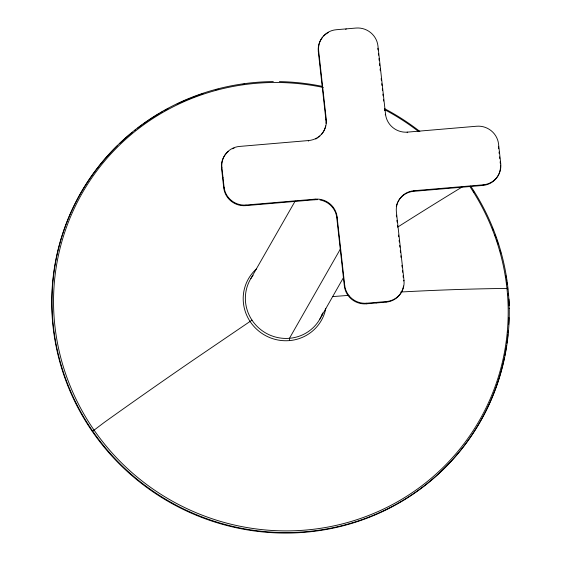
<?xml version="1.0" encoding="UTF-8"?>
<svg xmlns="http://www.w3.org/2000/svg" width="561" height="561" viewBox="0 0 561 561"><rect width="100%" height="100%" fill="white"/><g stroke="black" fill="none" stroke-linecap="round" stroke-linejoin="round"><path stroke-width="0.84" d="M321.853 315.408L322.617 312.968M319.693 319.391L343.493 277.541M317.428 199.695A20.014 19.474 29.7 0 0 314.826 199.744L245.662 205.635A20.014 19.474 29.7 0 1 223.734 187.788L221.56 168.251L221.904 167.648A20.014 19.474 29.7 0 1 239.498 146.435L308.662 140.538A20.014 19.474 29.7 0 0 326.257 119.325L318.662 50.953A20.014 19.474 29.7 0 1 336.249 29.733L356.011 28.05A20.014 19.474 29.7 0 1 377.946 45.904L385.54 114.276L385.197 114.872M222.647 178.019L222.99 177.416M223.734 187.788L224.077 187.185L221.904 167.648M92.306 431.465L104.22 422.447A574.282 58.028 -34.9 0 1 192.458 360.625L251.987 320.128M325.99 123.343A20.014 19.474 29.7 0 0 325.913 119.921L318.318 51.549L318.662 50.953M345.793 29.495L346.13 28.892M245.662 205.635L246.006 205.038L315.17 199.148A20.014 19.474 29.7 0 1 337.105 216.995L344.699 285.367L344.356 285.97A20.014 19.474 29.7 0 0 366.284 303.817L386.045 302.134A20.014 19.474 29.7 0 0 403.527 286.033M308.319 141.141L308.662 140.538M325.913 119.921L326.257 119.325M250.837 278.579L295.205 200.999M314.826 199.744L315.17 199.148M344.356 285.97L336.761 217.598L337.105 216.995M340.317 249.133L289.462 338.297L289.448 340.604M407.125 132.726L407.468 132.123L476.633 126.232A20.014 19.474 29.7 0 1 498.568 144.086L500.735 163.616A20.014 19.474 29.7 0 1 483.147 184.835L482.804 185.439L413.639 191.329A20.014 19.474 29.7 0 0 397.973 201.792M413.639 191.329L413.976 190.726L483.147 184.835M366.284 303.817L366.628 303.221L386.389 301.538A20.014 19.474 29.7 0 0 403.983 280.318L396.389 211.946A20.014 19.474 29.7 0 1 413.976 190.726M376.165 302.975L376.508 302.379M386.045 302.134L386.389 301.538M403.64 280.921L403.983 280.318M92.6 430.939L93.28 430.308M462.082 187.03L458.484 189.218A574.282 58.021 -34.9 0 0 398.296 226.7M332.526 296.601L348.977 295.345M506.934 288.424L495.489 288.578A574.282 107.824 -6.3 0 0 400.764 292.008M498.406 146.309L498.68 148.756M499.038 152.01L499.22 153.637M499.578 156.891L499.76 158.525M500.124 161.778L500.307 163.405M377.791 48.232L377.988 49.964M378.373 53.428L378.563 55.153M378.948 58.617L379.138 60.35M379.524 63.814L379.72 65.539M380.099 69.003L380.295 70.735M381.157 78.526L381.354 80.251M381.739 83.715L381.929 85.447M382.314 88.911L382.504 90.637M382.89 94.101L383.079 95.833M383.465 99.297L383.661 101.022M384.523 108.813L384.713 110.545M396.332 215.144L396.529 216.876M396.908 220.333L397.104 222.065M397.49 225.529L397.679 227.261M398.541 235.052L398.738 236.777M399.123 240.241L399.313 241.973M399.698 245.438L399.888 247.163M400.274 250.627L400.47 252.359M400.849 255.823L401.045 257.548M401.907 265.339L402.104 267.071M402.482 270.535L402.679 272.26M403.064 275.724L403.254 277.457M508.883 299.125L509.22 308.627M320.015 199.975A20.014 19.474 29.7 0 1 335.197 211.806M335.527 212.598A20.014 19.474 29.7 0 1 336.761 217.598M221.56 168.251A20.014 19.474 29.7 0 1 228.215 151.526M232.527 148.784A20.014 19.474 29.7 0 1 234.112 148.132M319.903 136.078A20.014 19.474 29.7 0 1 318.592 137.179M317.203 138.153A20.014 19.474 29.7 0 1 315.717 139.009M325.653 125.867A20.014 19.474 29.7 0 1 321.656 134.226M318.318 51.549A20.014 19.474 29.7 0 1 322.575 37.243M323.711 35.988A20.014 19.474 29.7 0 1 328.515 32.461M500.468 165.067A20.014 19.474 29.7 0 1 482.804 185.439M396.304 206.602A20.014 19.474 29.7 0 1 397.609 202.556M407.468 132.123A20.014 19.474 29.7 0 1 385.54 114.276M246.006 205.038A20.014 19.474 29.7 0 1 224.077 187.185M366.628 303.221A20.014 19.474 29.7 0 1 344.699 285.367M504.451 357.406A230.122 223.951 29.7 0 1 173.216 504.255A230.122 223.951 29.7 0 1 117.186 145.923M119.64 143.553A230.122 223.951 29.7 0 1 132.431 132.298M134.423 130.692A230.122 223.951 29.7 0 1 135.762 129.633M137.789 128.069A230.122 223.951 29.7 0 1 141.891 125.012M143.279 124.016A230.122 223.951 29.7 0 1 147.48 121.078M148.896 120.124A230.122 223.951 29.7 0 1 150.313 119.177M151.028 118.708A230.122 223.951 29.7 0 1 159.008 113.736M160.481 112.866A230.122 223.951 29.7 0 1 162.704 111.583M164.198 110.748A230.122 223.951 29.7 0 1 167.956 108.694M177.136 104.066A230.122 223.951 29.7 0 1 190.495 98.231M191.294 97.916A230.122 223.951 29.7 0 1 203.419 93.54M215.789 89.851A230.122 223.951 29.7 0 1 218.292 89.199M242.822 84.36A230.122 223.951 29.7 0 1 244.54 84.122M473.189 190.95A230.122 223.951 29.7 0 1 474.122 192.416M492.242 227.829A230.122 223.951 29.7 0 1 493.21 230.234M495.054 235.08A230.122 223.951 29.7 0 1 495.931 237.513M496.787 239.954A230.122 223.951 29.7 0 1 498.147 244.049M500.153 250.648A230.122 223.951 29.7 0 1 500.854 253.13M505.875 275.795A230.122 223.951 29.7 0 1 506.155 277.492M506.422 279.189A230.122 223.951 29.7 0 1 506.674 280.886M506.913 282.583A230.122 223.951 29.7 0 1 507.137 284.287M507.551 287.688A230.122 223.951 29.7 0 1 507.74 289.392M508.147 293.662A230.122 223.951 29.7 0 1 508.287 295.374M508.582 299.644A230.122 223.951 29.7 0 1 508.862 305.633M508.925 317.603A230.122 223.951 29.7 0 1 508.673 324.44M508.28 330.401A230.122 223.951 29.7 0 1 508.063 332.954M507.901 334.651A230.122 223.951 29.7 0 1 507.544 338.045M507.34 339.742A230.122 223.951 29.7 0 1 506.899 343.129M506.534 345.66A230.122 223.951 29.7 0 1 504.788 355.737M322.021 314.679A40.02 38.947 29.7 0 1 265.781 333.031A40.02 38.947 29.7 0 1 253.095 275.248M325.801 308.564A41.977 40.848 29.7 0 1 264.603 335.078A41.977 40.848 29.7 0 1 256.461 268.894M509.241 308.536A230.122 223.951 29.7 0 1 285.668 532.55A230.122 223.951 29.7 0 1 52.103 307.884A230.122 223.951 29.7 0 1 273.312 81.59M279.385 81.618A230.122 223.951 29.7 0 1 322.519 86.422M384.713 108.75A230.122 223.951 29.7 0 1 419.859 131.463M470.644 186.07A230.122 223.951 29.7 0 1 509.157 305.114M469.76 186.357A228.818 222.675 29.7 0 1 354.685 520.391A228.818 222.675 29.7 0 1 54.122 317.477A228.818 222.675 29.7 0 1 323.283 87.467M384.348 109.514A228.818 222.675 29.7 0 1 418.73 131.66"/></g></svg>
